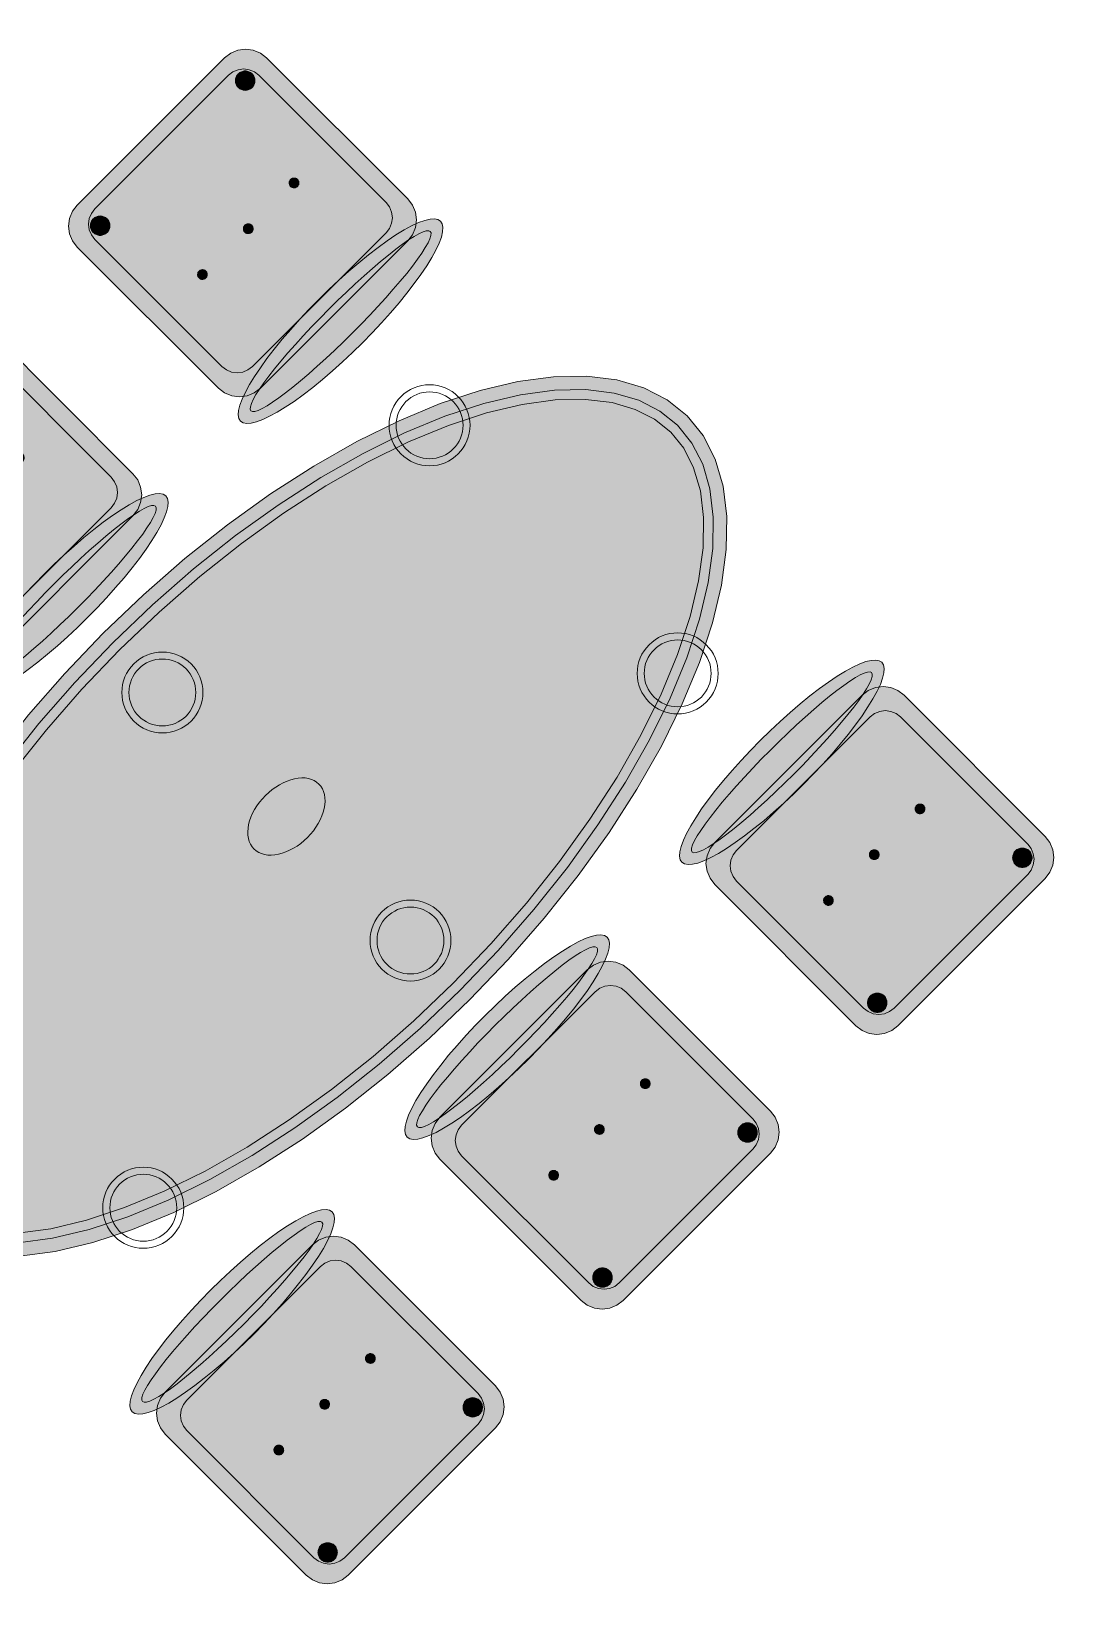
# Model space of a CAD drawing. Header units: metres. Extents: x 2172.2 to 2210.6, y 415.3 to 458.1.
# Drawn here: x 2191.52 to 2193.447, y 440.606 to 443.515 of the extents above; entities that cross this region are included whole.
import ezdxf

# ---------------------------------------------------------------- set-up
doc = ezdxf.new("R2010")
doc.units = ezdxf.units.M
doc.layers.add('NC_N1_CHAIRS', color=7, linetype='CONTINUOUS', lineweight=13)
doc.layers.add('NC_N1_TABLES', color=7, linetype='CONTINUOUS', lineweight=13)

# ---------------------------------------------------------------- blocks, each defined once
blk = doc.blocks.new('NC_N1_TABLE_SIX')
at = {"true_color": 0xf6f5ef}
h = blk.add_hatch(color=256, dxfattribs=at)
h.dxf.hatch_style = 1
h.paths.add_polyline_path([(1.05, 0), (1.0449, 0.047), (1.0298, 0.0936), (1.0048, 0.1393), (0.9701, 0.1837), (0.926, 0.2263), (0.873, 0.2667), (0.8117, 0.3045), (0.7425, 0.3394), (0.6661, 0.371), (0.5833, 0.3991), (0.495, 0.4233), (0.4018, 0.4435), (0.3048, 0.4593), (0.2048, 0.4708), (0.1029, 0.4777), (0, 0.48), (-0.1029, 0.4777), (-0.2048, 0.4708), (-0.3048, 0.4593), (-0.4018, 0.4435), (-0.495, 0.4233), (-0.5833, 0.3991), (-0.6661, 0.371), (-0.7425, 0.3394), (-0.8117, 0.3045), (-0.873, 0.2667), (-0.926, 0.2263), (-0.9701, 0.1837), (-1.0048, 0.1393), (-1.0298, 0.0936), (-1.0449, 0.047), (-1.05, 0), (-1.0449, -0.047), (-1.0298, -0.0936), (-1.0048, -0.1393), (-0.9701, -0.1837), (-0.926, -0.2263), (-0.873, -0.2667), (-0.8117, -0.3045), (-0.7425, -0.3394), (-0.6661, -0.371), (-0.5833, -0.3991), (-0.495, -0.4233), (-0.4018, -0.4435), (-0.3048, -0.4593), (-0.2048, -0.4708), (-0.1029, -0.4777), (0, -0.48), (0.1029, -0.4777), (0.2048, -0.4708), (0.3048, -0.4593), (0.4018, -0.4435), (0.495, -0.4233), (0.5833, -0.3991), (0.6661, -0.371), (0.7425, -0.3394), (0.8117, -0.3045), (0.873, -0.2667), (0.926, -0.2263), (0.9701, -0.1837), (1.0048, -0.1393), (1.0298, -0.0936), (1.0449, -0.047)])
at = {"color": 0, "linetype": 'CONTINUOUS', "lineweight": -2, "true_color": 0x2d3540}
blk.add_lwpolyline([(1.05, 0), (1.0449, 0.047), (1.0298, 0.0936), (1.0048, 0.1393), (0.9701, 0.1837), (0.926, 0.2263), (0.873, 0.2667), (0.8117, 0.3045), (0.7425, 0.3394), (0.6661, 0.371), (0.5833, 0.3991), (0.495, 0.4233), (0.4018, 0.4435), (0.3048, 0.4593), (0.2048, 0.4708), (0.1029, 0.4777), (0, 0.48), (-0.1029, 0.4777), (-0.2048, 0.4708), (-0.3048, 0.4593), (-0.4018, 0.4435), (-0.495, 0.4233), (-0.5833, 0.3991), (-0.6661, 0.371), (-0.7425, 0.3394), (-0.8117, 0.3045), (-0.873, 0.2667), (-0.926, 0.2263), (-0.9701, 0.1837), (-1.0048, 0.1393), (-1.0298, 0.0936), (-1.0449, 0.047), (-1.05, 0), (-1.0449, -0.047), (-1.0298, -0.0936), (-1.0048, -0.1393), (-0.9701, -0.1837), (-0.926, -0.2263), (-0.873, -0.2667), (-0.8117, -0.3045), (-0.7425, -0.3394), (-0.6661, -0.371), (-0.5833, -0.3991), (-0.495, -0.4233), (-0.4018, -0.4435), (-0.3048, -0.4593), (-0.2048, -0.4708), (-0.1029, -0.4777), (0, -0.48), (0.1029, -0.4777), (0.2048, -0.4708), (0.3048, -0.4593), (0.4018, -0.4435), (0.495, -0.4233), (0.5833, -0.3991), (0.6661, -0.371), (0.7425, -0.3394), (0.8117, -0.3045), (0.873, -0.2667), (0.926, -0.2263), (0.9701, -0.1837), (1.0048, -0.1393), (1.0298, -0.0936), (1.0449, -0.047)], close=True, dxfattribs=at)
at = {"color": 0, "linetype": 'CONTINUOUS', "lineweight": -2, "true_color": 0xa38246}
for points in [[(1.0249, 0), (1.0204, -0.0418), (1.0068, -0.0837), (0.9838, -0.1255), (0.9515, -0.1669), (0.9097, -0.2073), (0.8589, -0.246), (0.7995, -0.2827), (0.732, -0.3167), (0.6573, -0.3476), (0.576, -0.3752), (0.489, -0.399), (0.3972, -0.4189), (0.3014, -0.4346), (0.2026, -0.4459), (0.1018, -0.4527), (0, -0.455), (-0.1018, -0.4527), (-0.2026, -0.4459), (-0.3014, -0.4346), (-0.3972, -0.4189), (-0.489, -0.399), (-0.576, -0.3752), (-0.6573, -0.3476), (-0.732, -0.3167), (-0.7995, -0.2827), (-0.8589, -0.246), (-0.9097, -0.2073), (-0.9515, -0.1669), (-0.9838, -0.1255), (-1.0068, -0.0837), (-1.0204, -0.0418), (-1.0249, 0), (-1.0204, 0.0418), (-1.0068, 0.0837), (-0.9838, 0.1255), (-0.9515, 0.1669), (-0.9097, 0.2073), (-0.8589, 0.246), (-0.7995, 0.2827), (-0.732, 0.3167), (-0.6573, 0.3476), (-0.576, 0.3752), (-0.489, 0.399), (-0.3972, 0.4189), (-0.3014, 0.4346), (-0.2026, 0.4459), (-0.1018, 0.4527), (0, 0.455), (0.1018, 0.4527), (0.2026, 0.4459), (0.3014, 0.4346), (0.3972, 0.4189), (0.489, 0.399), (0.576, 0.3752), (0.6573, 0.3476), (0.732, 0.3167), (0.7995, 0.2827), (0.8589, 0.246), (0.9097, 0.2073), (0.9515, 0.1669), (0.9838, 0.1255), (1.0068, 0.0837), (1.0204, 0.0418)], [(1.0068, 0), (1.0027, -0.038), (0.9902, -0.0765), (0.9688, -0.1156), (0.938, -0.1548), (0.8979, -0.1936), (0.8487, -0.2312), (0.7907, -0.2669), (0.7245, -0.3003), (0.651, -0.3308), (0.5708, -0.358), (0.4847, -0.3815), (0.3938, -0.4012), (0.2989, -0.4167), (0.2009, -0.4279), (0.101, -0.4347), (0, -0.437), (-0.101, -0.4347), (-0.2009, -0.4279), (-0.2989, -0.4167), (-0.3938, -0.4012), (-0.4847, -0.3815), (-0.5708, -0.358), (-0.651, -0.3308), (-0.7245, -0.3003), (-0.7907, -0.2669), (-0.8487, -0.2312), (-0.8979, -0.1936), (-0.938, -0.1548), (-0.9688, -0.1156), (-0.9902, -0.0765), (-1.0027, -0.038), (-1.0068, 0), (-1.0027, 0.038), (-0.9902, 0.0765), (-0.9688, 0.1156), (-0.938, 0.1548), (-0.8979, 0.1936), (-0.8487, 0.2312), (-0.7907, 0.2669), (-0.7245, 0.3003), (-0.651, 0.3308), (-0.5708, 0.358), (-0.4847, 0.3815), (-0.3938, 0.4012), (-0.2989, 0.4167), (-0.2009, 0.4279), (-0.101, 0.4347), (0, 0.437), (0.101, 0.4347), (0.2009, 0.4279), (0.2989, 0.4167), (0.3938, 0.4012), (0.4847, 0.3815), (0.5708, 0.358), (0.651, 0.3308), (0.7245, 0.3003), (0.7907, 0.2669), (0.8487, 0.2312), (0.8979, 0.1936), (0.938, 0.1548), (0.9688, 0.1156), (0.9902, 0.0765), (1.0027, 0.038)], [(-0.638, 0.325), (-0.6383, 0.3189), (-0.6392, 0.3129), (-0.6407, 0.307), (-0.6427, 0.3013), (-0.6453, 0.2958), (-0.6484, 0.2906), (-0.6521, 0.2857), (-0.6562, 0.2812), (-0.6607, 0.2771), (-0.6656, 0.2734), (-0.6708, 0.2703), (-0.6763, 0.2677), (-0.682, 0.2657), (-0.6879, 0.2642), (-0.6939, 0.2633), (-0.7, 0.263), (-0.7061, 0.2633), (-0.7121, 0.2642), (-0.718, 0.2657), (-0.7237, 0.2677), (-0.7292, 0.2703), (-0.7344, 0.2734), (-0.7393, 0.2771), (-0.7438, 0.2812), (-0.7479, 0.2857), (-0.7516, 0.2906), (-0.7547, 0.2958), (-0.7573, 0.3013), (-0.7593, 0.307), (-0.7608, 0.3129), (-0.7617, 0.3189), (-0.762, 0.325), (-0.7617, 0.3311), (-0.7608, 0.3371), (-0.7593, 0.343), (-0.7573, 0.3487), (-0.7547, 0.3542), (-0.7516, 0.3594), (-0.7479, 0.3643), (-0.7438, 0.3688), (-0.7393, 0.3729), (-0.7344, 0.3766), (-0.7292, 0.3797), (-0.7237, 0.3823), (-0.718, 0.3843), (-0.7121, 0.3858), (-0.7061, 0.3867), (-0.7, 0.387), (-0.6939, 0.3867), (-0.6879, 0.3858), (-0.682, 0.3843), (-0.6763, 0.3823), (-0.6708, 0.3797), (-0.6656, 0.3766), (-0.6607, 0.3729), (-0.6562, 0.3688), (-0.6521, 0.3643), (-0.6484, 0.3594), (-0.6453, 0.3542), (-0.6427, 0.3487), (-0.6407, 0.343), (-0.6392, 0.3371), (-0.6383, 0.3311)], [(0.062, 0.325), (0.0617, 0.3189), (0.0608, 0.3129), (0.0593, 0.307), (0.0573, 0.3013), (0.0547, 0.2958), (0.0516, 0.2906), (0.0479, 0.2857), (0.0438, 0.2812), (0.0393, 0.2771), (0.0344, 0.2734), (0.0292, 0.2703), (0.0237, 0.2677), (0.018, 0.2657), (0.0121, 0.2642), (0.0061, 0.2633), (0, 0.263), (-0.0061, 0.2633), (-0.0121, 0.2642), (-0.018, 0.2657), (-0.0237, 0.2677), (-0.0292, 0.2703), (-0.0344, 0.2734), (-0.0393, 0.2771), (-0.0438, 0.2812), (-0.0479, 0.2857), (-0.0516, 0.2906), (-0.0547, 0.2958), (-0.0573, 0.3013), (-0.0593, 0.307), (-0.0608, 0.3129), (-0.0617, 0.3189), (-0.062, 0.325), (-0.0617, 0.3311), (-0.0608, 0.3371), (-0.0593, 0.343), (-0.0573, 0.3487), (-0.0547, 0.3542), (-0.0516, 0.3594), (-0.0479, 0.3643), (-0.0438, 0.3688), (-0.0393, 0.3729), (-0.0344, 0.3766), (-0.0292, 0.3797), (-0.0237, 0.3823), (-0.018, 0.3843), (-0.0121, 0.3858), (-0.0061, 0.3867), (0, 0.387), (0.0061, 0.3867), (0.0121, 0.3858), (0.018, 0.3843), (0.0237, 0.3823), (0.0292, 0.3797), (0.0344, 0.3766), (0.0393, 0.3729), (0.0438, 0.3688), (0.0479, 0.3643), (0.0516, 0.3594), (0.0547, 0.3542), (0.0573, 0.3487), (0.0593, 0.343), (0.0608, 0.3371), (0.0617, 0.3311)], [(0.762, 0.325), (0.7617, 0.3189), (0.7608, 0.3129), (0.7593, 0.307), (0.7573, 0.3013), (0.7547, 0.2958), (0.7516, 0.2906), (0.7479, 0.2857), (0.7438, 0.2812), (0.7393, 0.2771), (0.7344, 0.2734), (0.7292, 0.2703), (0.7237, 0.2677), (0.718, 0.2657), (0.7121, 0.2642), (0.7061, 0.2633), (0.7, 0.263), (0.6939, 0.2633), (0.6879, 0.2642), (0.682, 0.2657), (0.6763, 0.2677), (0.6708, 0.2703), (0.6656, 0.2734), (0.6607, 0.2771), (0.6562, 0.2812), (0.6521, 0.2857), (0.6484, 0.2906), (0.6453, 0.2958), (0.6427, 0.3013), (0.6407, 0.307), (0.6392, 0.3129), (0.6383, 0.3189), (0.638, 0.325), (0.6383, 0.3311), (0.6392, 0.3371), (0.6407, 0.343), (0.6427, 0.3487), (0.6453, 0.3542), (0.6484, 0.3594), (0.6521, 0.3643), (0.6562, 0.3688), (0.6607, 0.3729), (0.6656, 0.3766), (0.6708, 0.3797), (0.6763, 0.3823), (0.682, 0.3843), (0.6879, 0.3858), (0.6939, 0.3867), (0.7, 0.387), (0.7061, 0.3867), (0.7121, 0.3858), (0.718, 0.3843), (0.7237, 0.3823), (0.7292, 0.3797), (0.7344, 0.3766), (0.7393, 0.3729), (0.7438, 0.3688), (0.7479, 0.3643), (0.7516, 0.3594), (0.7547, 0.3542), (0.7573, 0.3487), (0.7593, 0.343), (0.7608, 0.3371), (0.7617, 0.3311)], [(0.085, 0), (0.0846, 0.0054), (0.0834, 0.0107), (0.0813, 0.016), (0.0785, 0.021), (0.075, 0.0259), (0.0707, 0.0306), (0.0657, 0.0349), (0.0601, 0.0389), (0.0539, 0.0425), (0.0472, 0.0457), (0.0401, 0.0485), (0.0325, 0.0508), (0.0247, 0.0526), (0.0166, 0.0539), (0.0083, 0.0547), (0, 0.055), (-0.0083, 0.0547), (-0.0166, 0.0539), (-0.0247, 0.0526), (-0.0325, 0.0508), (-0.0401, 0.0485), (-0.0472, 0.0457), (-0.0539, 0.0425), (-0.0601, 0.0389), (-0.0657, 0.0349), (-0.0707, 0.0306), (-0.075, 0.0259), (-0.0785, 0.021), (-0.0813, 0.016), (-0.0834, 0.0107), (-0.0846, 0.0054), (-0.085, 0), (-0.0846, -0.0054), (-0.0834, -0.0107), (-0.0813, -0.016), (-0.0785, -0.021), (-0.075, -0.0259), (-0.0707, -0.0306), (-0.0657, -0.0349), (-0.0601, -0.0389), (-0.0539, -0.0425), (-0.0472, -0.0457), (-0.0401, -0.0485), (-0.0325, -0.0508), (-0.0247, -0.0526), (-0.0166, -0.0539), (-0.0083, -0.0547), (0, -0.055), (0.0083, -0.0547), (0.0166, -0.0539), (0.0247, -0.0526), (0.0325, -0.0508), (0.0401, -0.0485), (0.0472, -0.0457), (0.0539, -0.0425), (0.0601, -0.0389), (0.0657, -0.0349), (0.0707, -0.0306), (0.075, -0.0259), (0.0785, -0.021), (0.0813, -0.016), (0.0834, -0.0107), (0.0846, -0.0054)], [(-0.638, -0.325), (-0.6383, -0.3311), (-0.6392, -0.3371), (-0.6407, -0.343), (-0.6427, -0.3487), (-0.6453, -0.3542), (-0.6484, -0.3594), (-0.6521, -0.3643), (-0.6562, -0.3688), (-0.6607, -0.3729), (-0.6656, -0.3766), (-0.6708, -0.3797), (-0.6763, -0.3823), (-0.682, -0.3843), (-0.6879, -0.3858), (-0.6939, -0.3867), (-0.7, -0.387), (-0.7061, -0.3867), (-0.7121, -0.3858), (-0.718, -0.3843), (-0.7237, -0.3823), (-0.7292, -0.3797), (-0.7344, -0.3766), (-0.7393, -0.3729), (-0.7438, -0.3688), (-0.7479, -0.3643), (-0.7516, -0.3594), (-0.7547, -0.3542), (-0.7573, -0.3487), (-0.7593, -0.343), (-0.7608, -0.3371), (-0.7617, -0.3311), (-0.762, -0.325), (-0.7617, -0.3189), (-0.7608, -0.3129), (-0.7593, -0.307), (-0.7573, -0.3013), (-0.7547, -0.2958), (-0.7516, -0.2906), (-0.7479, -0.2857), (-0.7438, -0.2812), (-0.7393, -0.2771), (-0.7344, -0.2734), (-0.7292, -0.2703), (-0.7237, -0.2677), (-0.718, -0.2657), (-0.7121, -0.2642), (-0.7061, -0.2633), (-0.7, -0.263), (-0.6939, -0.2633), (-0.6879, -0.2642), (-0.682, -0.2657), (-0.6763, -0.2677), (-0.6708, -0.2703), (-0.6656, -0.2734), (-0.6607, -0.2771), (-0.6562, -0.2812), (-0.6521, -0.2857), (-0.6484, -0.2906), (-0.6453, -0.2958), (-0.6427, -0.3013), (-0.6407, -0.307), (-0.6392, -0.3129), (-0.6383, -0.3189)], [(0.062, -0.325), (0.0617, -0.3311), (0.0608, -0.3371), (0.0593, -0.343), (0.0573, -0.3487), (0.0547, -0.3542), (0.0516, -0.3594), (0.0479, -0.3643), (0.0438, -0.3688), (0.0393, -0.3729), (0.0344, -0.3766), (0.0292, -0.3797), (0.0237, -0.3823), (0.018, -0.3843), (0.0121, -0.3858), (0.0061, -0.3867), (0, -0.387), (-0.0061, -0.3867), (-0.0121, -0.3858), (-0.018, -0.3843), (-0.0237, -0.3823), (-0.0292, -0.3797), (-0.0344, -0.3766), (-0.0393, -0.3729), (-0.0438, -0.3688), (-0.0479, -0.3643), (-0.0516, -0.3594), (-0.0547, -0.3542), (-0.0573, -0.3487), (-0.0593, -0.343), (-0.0608, -0.3371), (-0.0617, -0.3311), (-0.062, -0.325), (-0.0617, -0.3189), (-0.0608, -0.3129), (-0.0593, -0.307), (-0.0573, -0.3013), (-0.0547, -0.2958), (-0.0516, -0.2906), (-0.0479, -0.2857), (-0.0438, -0.2812), (-0.0393, -0.2771), (-0.0344, -0.2734), (-0.0292, -0.2703), (-0.0237, -0.2677), (-0.018, -0.2657), (-0.0121, -0.2642), (-0.0061, -0.2633), (0, -0.263), (0.0061, -0.2633), (0.0121, -0.2642), (0.018, -0.2657), (0.0237, -0.2677), (0.0292, -0.2703), (0.0344, -0.2734), (0.0393, -0.2771), (0.0438, -0.2812), (0.0479, -0.2857), (0.0516, -0.2906), (0.0547, -0.2958), (0.0573, -0.3013), (0.0593, -0.307), (0.0608, -0.3129), (0.0617, -0.3189)], [(0.762, -0.325), (0.7617, -0.3311), (0.7608, -0.3371), (0.7593, -0.343), (0.7573, -0.3487), (0.7547, -0.3542), (0.7516, -0.3594), (0.7479, -0.3643), (0.7438, -0.3688), (0.7393, -0.3729), (0.7344, -0.3766), (0.7292, -0.3797), (0.7237, -0.3823), (0.718, -0.3843), (0.7121, -0.3858), (0.7061, -0.3867), (0.7, -0.387), (0.6939, -0.3867), (0.6879, -0.3858), (0.682, -0.3843), (0.6763, -0.3823), (0.6708, -0.3797), (0.6656, -0.3766), (0.6607, -0.3729), (0.6562, -0.3688), (0.6521, -0.3643), (0.6484, -0.3594), (0.6453, -0.3542), (0.6427, -0.3487), (0.6407, -0.343), (0.6392, -0.3371), (0.6383, -0.3311), (0.638, -0.325), (0.6383, -0.3189), (0.6392, -0.3129), (0.6407, -0.307), (0.6427, -0.3013), (0.6453, -0.2958), (0.6484, -0.2906), (0.6521, -0.2857), (0.6562, -0.2812), (0.6607, -0.2771), (0.6656, -0.2734), (0.6708, -0.2703), (0.6763, -0.2677), (0.682, -0.2657), (0.6879, -0.2642), (0.6939, -0.2633), (0.7, -0.263), (0.7061, -0.2633), (0.7121, -0.2642), (0.718, -0.2657), (0.7237, -0.2677), (0.7292, -0.2703), (0.7344, -0.2734), (0.7393, -0.2771), (0.7438, -0.2812), (0.7479, -0.2857), (0.7516, -0.2906), (0.7547, -0.2958), (0.7573, -0.3013), (0.7593, -0.307), (0.7608, -0.3129), (0.7617, -0.3189)]]:
    blk.add_lwpolyline(points, close=True, dxfattribs=at)
at = {"color": 0, "linetype": 'CONTINUOUS', "lineweight": -2, "true_color": 0x89939a}
for points in [[(-0.625, 0.325), (-0.6254, 0.3176), (-0.6264, 0.3104), (-0.6282, 0.3032), (-0.6307, 0.2963), (-0.6339, 0.2896), (-0.6376, 0.2833), (-0.642, 0.2774), (-0.647, 0.272), (-0.6524, 0.267), (-0.6583, 0.2626), (-0.6646, 0.2589), (-0.6713, 0.2557), (-0.6782, 0.2532), (-0.6854, 0.2514), (-0.6926, 0.2504), (-0.7, 0.25), (-0.7074, 0.2504), (-0.7146, 0.2514), (-0.7218, 0.2532), (-0.7287, 0.2557), (-0.7354, 0.2589), (-0.7417, 0.2626), (-0.7476, 0.267), (-0.753, 0.272), (-0.758, 0.2774), (-0.7624, 0.2833), (-0.7661, 0.2896), (-0.7693, 0.2963), (-0.7718, 0.3032), (-0.7736, 0.3104), (-0.7746, 0.3176), (-0.775, 0.325), (-0.7746, 0.3324), (-0.7736, 0.3396), (-0.7718, 0.3468), (-0.7693, 0.3537), (-0.7661, 0.3604), (-0.7624, 0.3667), (-0.758, 0.3726), (-0.753, 0.378), (-0.7476, 0.383), (-0.7417, 0.3874), (-0.7354, 0.3911), (-0.7287, 0.3943), (-0.7218, 0.3968), (-0.7146, 0.3986), (-0.7074, 0.3996), (-0.7, 0.4), (-0.6926, 0.3996), (-0.6854, 0.3986), (-0.6782, 0.3968), (-0.6713, 0.3943), (-0.6646, 0.3911), (-0.6583, 0.3874), (-0.6524, 0.383), (-0.647, 0.378), (-0.642, 0.3726), (-0.6376, 0.3667), (-0.6339, 0.3604), (-0.6307, 0.3537), (-0.6282, 0.3468), (-0.6264, 0.3396), (-0.6254, 0.3324)], [(0.075, 0.325), (0.0746, 0.3176), (0.0736, 0.3104), (0.0718, 0.3032), (0.0693, 0.2963), (0.0661, 0.2896), (0.0624, 0.2833), (0.058, 0.2774), (0.053, 0.272), (0.0476, 0.267), (0.0417, 0.2626), (0.0354, 0.2589), (0.0287, 0.2557), (0.0218, 0.2532), (0.0146, 0.2514), (0.0074, 0.2504), (0, 0.25), (-0.0074, 0.2504), (-0.0146, 0.2514), (-0.0218, 0.2532), (-0.0287, 0.2557), (-0.0354, 0.2589), (-0.0417, 0.2626), (-0.0476, 0.267), (-0.053, 0.272), (-0.058, 0.2774), (-0.0624, 0.2833), (-0.0661, 0.2896), (-0.0693, 0.2963), (-0.0718, 0.3032), (-0.0736, 0.3104), (-0.0746, 0.3176), (-0.075, 0.325), (-0.0746, 0.3324), (-0.0736, 0.3396), (-0.0718, 0.3468), (-0.0693, 0.3537), (-0.0661, 0.3604), (-0.0624, 0.3667), (-0.058, 0.3726), (-0.053, 0.378), (-0.0476, 0.383), (-0.0417, 0.3874), (-0.0354, 0.3911), (-0.0287, 0.3943), (-0.0218, 0.3968), (-0.0146, 0.3986), (-0.0074, 0.3996), (0, 0.4), (0.0074, 0.3996), (0.0146, 0.3986), (0.0218, 0.3968), (0.0287, 0.3943), (0.0354, 0.3911), (0.0417, 0.3874), (0.0476, 0.383), (0.053, 0.378), (0.058, 0.3726), (0.0624, 0.3667), (0.0661, 0.3604), (0.0693, 0.3537), (0.0718, 0.3468), (0.0736, 0.3396), (0.0746, 0.3324)], [(0.775, 0.325), (0.7746, 0.3176), (0.7736, 0.3104), (0.7718, 0.3032), (0.7693, 0.2963), (0.7661, 0.2896), (0.7624, 0.2833), (0.758, 0.2774), (0.753, 0.272), (0.7476, 0.267), (0.7417, 0.2626), (0.7354, 0.2589), (0.7287, 0.2557), (0.7218, 0.2532), (0.7146, 0.2514), (0.7074, 0.2504), (0.7, 0.25), (0.6926, 0.2504), (0.6854, 0.2514), (0.6782, 0.2532), (0.6713, 0.2557), (0.6646, 0.2589), (0.6583, 0.2626), (0.6524, 0.267), (0.647, 0.272), (0.642, 0.2774), (0.6376, 0.2833), (0.6339, 0.2896), (0.6307, 0.2963), (0.6282, 0.3032), (0.6264, 0.3104), (0.6254, 0.3176), (0.625, 0.325), (0.6254, 0.3324), (0.6264, 0.3396), (0.6282, 0.3468), (0.6307, 0.3537), (0.6339, 0.3604), (0.6376, 0.3667), (0.642, 0.3726), (0.647, 0.378), (0.6524, 0.383), (0.6583, 0.3874), (0.6646, 0.3911), (0.6713, 0.3943), (0.6782, 0.3968), (0.6854, 0.3986), (0.6926, 0.3996), (0.7, 0.4), (0.7074, 0.3996), (0.7146, 0.3986), (0.7218, 0.3968), (0.7287, 0.3943), (0.7354, 0.3911), (0.7417, 0.3874), (0.7476, 0.383), (0.753, 0.378), (0.758, 0.3726), (0.7624, 0.3667), (0.7661, 0.3604), (0.7693, 0.3537), (0.7718, 0.3468), (0.7736, 0.3396), (0.7746, 0.3324)], [(-0.625, -0.325), (-0.6254, -0.3324), (-0.6264, -0.3396), (-0.6282, -0.3468), (-0.6307, -0.3537), (-0.6339, -0.3604), (-0.6376, -0.3667), (-0.642, -0.3726), (-0.647, -0.378), (-0.6524, -0.383), (-0.6583, -0.3874), (-0.6646, -0.3911), (-0.6713, -0.3943), (-0.6782, -0.3968), (-0.6854, -0.3986), (-0.6926, -0.3996), (-0.7, -0.4), (-0.7074, -0.3996), (-0.7146, -0.3986), (-0.7218, -0.3968), (-0.7287, -0.3943), (-0.7354, -0.3911), (-0.7417, -0.3874), (-0.7476, -0.383), (-0.753, -0.378), (-0.758, -0.3726), (-0.7624, -0.3667), (-0.7661, -0.3604), (-0.7693, -0.3537), (-0.7718, -0.3468), (-0.7736, -0.3396), (-0.7746, -0.3324), (-0.775, -0.325), (-0.7746, -0.3176), (-0.7736, -0.3104), (-0.7718, -0.3032), (-0.7693, -0.2963), (-0.7661, -0.2896), (-0.7624, -0.2833), (-0.758, -0.2774), (-0.753, -0.272), (-0.7476, -0.267), (-0.7417, -0.2626), (-0.7354, -0.2589), (-0.7287, -0.2557), (-0.7218, -0.2532), (-0.7146, -0.2514), (-0.7074, -0.2504), (-0.7, -0.25), (-0.6926, -0.2504), (-0.6854, -0.2514), (-0.6782, -0.2532), (-0.6713, -0.2557), (-0.6646, -0.2589), (-0.6583, -0.2626), (-0.6524, -0.267), (-0.647, -0.272), (-0.642, -0.2774), (-0.6376, -0.2833), (-0.6339, -0.2896), (-0.6307, -0.2963), (-0.6282, -0.3032), (-0.6264, -0.3104), (-0.6254, -0.3176)], [(0.075, -0.325), (0.0746, -0.3324), (0.0736, -0.3396), (0.0718, -0.3468), (0.0693, -0.3537), (0.0661, -0.3604), (0.0624, -0.3667), (0.058, -0.3726), (0.053, -0.378), (0.0476, -0.383), (0.0417, -0.3874), (0.0354, -0.3911), (0.0287, -0.3943), (0.0218, -0.3968), (0.0146, -0.3986), (0.0074, -0.3996), (0, -0.4), (-0.0074, -0.3996), (-0.0146, -0.3986), (-0.0218, -0.3968), (-0.0287, -0.3943), (-0.0354, -0.3911), (-0.0417, -0.3874), (-0.0476, -0.383), (-0.053, -0.378), (-0.058, -0.3726), (-0.0624, -0.3667), (-0.0661, -0.3604), (-0.0693, -0.3537), (-0.0718, -0.3468), (-0.0736, -0.3396), (-0.0746, -0.3324), (-0.075, -0.325), (-0.0746, -0.3176), (-0.0736, -0.3104), (-0.0718, -0.3032), (-0.0693, -0.2963), (-0.0661, -0.2896), (-0.0624, -0.2833), (-0.058, -0.2774), (-0.053, -0.272), (-0.0476, -0.267), (-0.0417, -0.2626), (-0.0354, -0.2589), (-0.0287, -0.2557), (-0.0218, -0.2532), (-0.0146, -0.2514), (-0.0074, -0.2504), (0, -0.25), (0.0074, -0.2504), (0.0146, -0.2514), (0.0218, -0.2532), (0.0287, -0.2557), (0.0354, -0.2589), (0.0417, -0.2626), (0.0476, -0.267), (0.053, -0.272), (0.058, -0.2774), (0.0624, -0.2833), (0.0661, -0.2896), (0.0693, -0.2963), (0.0718, -0.3032), (0.0736, -0.3104), (0.0746, -0.3176)], [(0.775, -0.325), (0.7746, -0.3324), (0.7736, -0.3396), (0.7718, -0.3468), (0.7693, -0.3537), (0.7661, -0.3604), (0.7624, -0.3667), (0.758, -0.3726), (0.753, -0.378), (0.7476, -0.383), (0.7417, -0.3874), (0.7354, -0.3911), (0.7287, -0.3943), (0.7218, -0.3968), (0.7146, -0.3986), (0.7074, -0.3996), (0.7, -0.4), (0.6926, -0.3996), (0.6854, -0.3986), (0.6782, -0.3968), (0.6713, -0.3943), (0.6646, -0.3911), (0.6583, -0.3874), (0.6524, -0.383), (0.647, -0.378), (0.642, -0.3726), (0.6376, -0.3667), (0.6339, -0.3604), (0.6307, -0.3537), (0.6282, -0.3468), (0.6264, -0.3396), (0.6254, -0.3324), (0.625, -0.325), (0.6254, -0.3176), (0.6264, -0.3104), (0.6282, -0.3032), (0.6307, -0.2963), (0.6339, -0.2896), (0.6376, -0.2833), (0.642, -0.2774), (0.647, -0.272), (0.6524, -0.267), (0.6583, -0.2626), (0.6646, -0.2589), (0.6713, -0.2557), (0.6782, -0.2532), (0.6854, -0.2514), (0.6926, -0.2504), (0.7, -0.25), (0.7074, -0.2504), (0.7146, -0.2514), (0.7218, -0.2532), (0.7287, -0.2557), (0.7354, -0.2589), (0.7417, -0.2626), (0.7476, -0.267), (0.753, -0.272), (0.758, -0.2774), (0.7624, -0.2833), (0.7661, -0.2896), (0.7693, -0.2963), (0.7718, -0.3032), (0.7736, -0.3104), (0.7746, -0.3176)]]:
    blk.add_lwpolyline(points, close=True, dxfattribs=at)
blk = doc.blocks.new('NC_N1_CHAIR_IVORY')
at = {"true_color": 0xf6f5ef}
h = blk.add_hatch(color=256, dxfattribs=at)
h.dxf.hatch_style = 1
h.paths.add_polyline_path([(0.262, 0.222), (0.2607, 0.2276), (0.257, 0.2331), (0.2507, 0.2385), (0.2421, 0.2438), (0.2311, 0.2489), (0.2178, 0.2537), (0.2025, 0.2582), (0.1853, 0.2623), (0.1662, 0.2661), (0.1456, 0.2694), (0.1235, 0.2723), (0.1003, 0.2747), (0.0761, 0.2765), (0.0511, 0.2779), (0.0257, 0.2787), (0, 0.279), (-0.0257, 0.2787), (-0.0511, 0.2779), (-0.0761, 0.2765), (-0.1003, 0.2747), (-0.1235, 0.2723), (-0.1456, 0.2694), (-0.1662, 0.2661), (-0.1853, 0.2623), (-0.2025, 0.2582), (-0.2178, 0.2537), (-0.2311, 0.2489), (-0.2421, 0.2438), (-0.2507, 0.2385), (-0.257, 0.2331), (-0.2607, 0.2276), (-0.262, 0.222), (-0.2607, 0.2164), (-0.257, 0.2109), (-0.2507, 0.2055), (-0.2421, 0.2002), (-0.2311, 0.1951), (-0.2178, 0.1903), (-0.2025, 0.1858), (-0.1853, 0.1817), (-0.1662, 0.1779), (-0.1456, 0.1746), (-0.1235, 0.1717), (-0.1003, 0.1693), (-0.0761, 0.1675), (-0.0511, 0.1661), (-0.0257, 0.1653), (0, 0.165), (0.0257, 0.1653), (0.0511, 0.1661), (0.0761, 0.1675), (0.1003, 0.1693), (0.1235, 0.1717), (0.1456, 0.1746), (0.1662, 0.1779), (0.1853, 0.1817), (0.2025, 0.1858), (0.2178, 0.1903), (0.2311, 0.1951), (0.2421, 0.2002), (0.2507, 0.2055), (0.257, 0.2109), (0.2607, 0.2164)])
at = {"true_color": 0xdbe4e9}
h = blk.add_hatch(color=256, dxfattribs=at)
h.dxf.hatch_style = 1
h.paths.add_polyline_path([(0.193, -0.275), (-0.193, -0.275), (-0.2072, -0.2731), (-0.2205, -0.2676), (-0.2319, -0.2589), (-0.2406, -0.2475), (-0.2461, -0.2342), (-0.248, -0.22), (-0.248, 0.15), (-0.2461, 0.1642), (-0.2406, 0.1775), (-0.2319, 0.1889), (-0.2205, 0.1976), (-0.2072, 0.2031), (-0.193, 0.205), (0.193, 0.205), (0.2072, 0.2031), (0.2205, 0.1976), (0.2319, 0.1889), (0.2406, 0.1775), (0.2461, 0.1642), (0.248, 0.15), (0.248, -0.22), (0.2461, -0.2342), (0.2406, -0.2475), (0.2319, -0.2589), (0.2205, -0.2676), (0.2072, -0.2731)])
at = {"true_color": 0xa38246}
h = blk.add_hatch(color=256, dxfattribs=at)
h.dxf.hatch_style = 1
h.paths.add_polyline_path([(-0.111, -0.02), (-0.111, -0.0209), (-0.1112, -0.0218), (-0.1114, -0.0226), (-0.1117, -0.0234), (-0.1121, -0.0242), (-0.1125, -0.025), (-0.113, -0.0257), (-0.1136, -0.0264), (-0.1143, -0.027), (-0.115, -0.0275), (-0.1158, -0.0279), (-0.1166, -0.0283), (-0.1174, -0.0286), (-0.1182, -0.0288), (-0.1191, -0.029), (-0.12, -0.029), (-0.1209, -0.029), (-0.1218, -0.0288), (-0.1226, -0.0286), (-0.1234, -0.0283), (-0.1242, -0.0279), (-0.125, -0.0275), (-0.1257, -0.027), (-0.1264, -0.0264), (-0.127, -0.0257), (-0.1275, -0.025), (-0.1279, -0.0242), (-0.1283, -0.0234), (-0.1286, -0.0226), (-0.1288, -0.0218), (-0.129, -0.0209), (-0.129, -0.02), (-0.129, -0.0191), (-0.1288, -0.0182), (-0.1286, -0.0174), (-0.1283, -0.0166), (-0.1279, -0.0158), (-0.1275, -0.015), (-0.127, -0.0143), (-0.1264, -0.0136), (-0.1257, -0.013), (-0.125, -0.0125), (-0.1242, -0.0121), (-0.1234, -0.0117), (-0.1226, -0.0114), (-0.1218, -0.0112), (-0.1209, -0.011), (-0.12, -0.011), (-0.1191, -0.011), (-0.1182, -0.0112), (-0.1174, -0.0114), (-0.1166, -0.0117), (-0.1158, -0.0121), (-0.115, -0.0125), (-0.1143, -0.013), (-0.1136, -0.0136), (-0.113, -0.0143), (-0.1125, -0.015), (-0.1121, -0.0158), (-0.1117, -0.0166), (-0.1114, -0.0174), (-0.1112, -0.0182), (-0.111, -0.0191)])
h = blk.add_hatch(color=256, dxfattribs=at)
h.dxf.hatch_style = 1
h.paths.add_polyline_path([(0.009, -0.02), (0.009, -0.0209), (0.0088, -0.0218), (0.0086, -0.0226), (0.0083, -0.0234), (0.0079, -0.0242), (0.0075, -0.025), (0.007, -0.0257), (0.0064, -0.0264), (0.0057, -0.027), (0.005, -0.0275), (0.0042, -0.0279), (0.0034, -0.0283), (0.0026, -0.0286), (0.0018, -0.0288), (0.0009, -0.029), (0, -0.029), (-0.0009, -0.029), (-0.0018, -0.0288), (-0.0026, -0.0286), (-0.0034, -0.0283), (-0.0042, -0.0279), (-0.005, -0.0275), (-0.0057, -0.027), (-0.0064, -0.0264), (-0.007, -0.0257), (-0.0075, -0.025), (-0.0079, -0.0242), (-0.0083, -0.0234), (-0.0086, -0.0226), (-0.0088, -0.0218), (-0.009, -0.0209), (-0.009, -0.02), (-0.009, -0.0191), (-0.0088, -0.0182), (-0.0086, -0.0174), (-0.0083, -0.0166), (-0.0079, -0.0158), (-0.0075, -0.015), (-0.007, -0.0143), (-0.0064, -0.0136), (-0.0057, -0.013), (-0.005, -0.0125), (-0.0042, -0.0121), (-0.0034, -0.0117), (-0.0026, -0.0114), (-0.0018, -0.0112), (-0.0009, -0.011), (0, -0.011), (0.0009, -0.011), (0.0018, -0.0112), (0.0026, -0.0114), (0.0034, -0.0117), (0.0042, -0.0121), (0.005, -0.0125), (0.0057, -0.013), (0.0064, -0.0136), (0.007, -0.0143), (0.0075, -0.015), (0.0079, -0.0158), (0.0083, -0.0166), (0.0086, -0.0174), (0.0088, -0.0182), (0.009, -0.0191)])
h = blk.add_hatch(color=256, dxfattribs=at)
h.dxf.hatch_style = 1
h.paths.add_polyline_path([(0.129, -0.02), (0.129, -0.0209), (0.1288, -0.0218), (0.1286, -0.0226), (0.1283, -0.0234), (0.1279, -0.0242), (0.1275, -0.025), (0.127, -0.0257), (0.1264, -0.0264), (0.1257, -0.027), (0.125, -0.0275), (0.1242, -0.0279), (0.1234, -0.0283), (0.1226, -0.0286), (0.1218, -0.0288), (0.1209, -0.029), (0.12, -0.029), (0.1191, -0.029), (0.1182, -0.0288), (0.1174, -0.0286), (0.1166, -0.0283), (0.1158, -0.0279), (0.115, -0.0275), (0.1143, -0.027), (0.1136, -0.0264), (0.113, -0.0257), (0.1125, -0.025), (0.1121, -0.0242), (0.1117, -0.0234), (0.1114, -0.0226), (0.1112, -0.0218), (0.111, -0.0209), (0.111, -0.02), (0.111, -0.0191), (0.1112, -0.0182), (0.1114, -0.0174), (0.1117, -0.0166), (0.1121, -0.0158), (0.1125, -0.015), (0.113, -0.0143), (0.1136, -0.0136), (0.1143, -0.013), (0.115, -0.0125), (0.1158, -0.0121), (0.1166, -0.0117), (0.1174, -0.0114), (0.1182, -0.0112), (0.1191, -0.011), (0.12, -0.011), (0.1209, -0.011), (0.1218, -0.0112), (0.1226, -0.0114), (0.1234, -0.0117), (0.1242, -0.0121), (0.125, -0.0125), (0.1257, -0.013), (0.1264, -0.0136), (0.127, -0.0143), (0.1275, -0.015), (0.1279, -0.0158), (0.1283, -0.0166), (0.1286, -0.0174), (0.1288, -0.0182), (0.129, -0.0191)])
h = blk.add_hatch(color=256, dxfattribs=at)
h.dxf.hatch_style = 1
h.paths.add_polyline_path([(-0.172, -0.218), (-0.1721, -0.2198), (-0.1723, -0.2215), (-0.1728, -0.2232), (-0.1734, -0.2249), (-0.1741, -0.2265), (-0.175, -0.228), (-0.1761, -0.2294), (-0.1773, -0.2307), (-0.1786, -0.2319), (-0.18, -0.233), (-0.1815, -0.2339), (-0.1831, -0.2346), (-0.1848, -0.2352), (-0.1865, -0.2357), (-0.1882, -0.2359), (-0.19, -0.236), (-0.1918, -0.2359), (-0.1935, -0.2357), (-0.1952, -0.2352), (-0.1969, -0.2346), (-0.1985, -0.2339), (-0.2, -0.233), (-0.2014, -0.2319), (-0.2027, -0.2307), (-0.2039, -0.2294), (-0.205, -0.228), (-0.2059, -0.2265), (-0.2066, -0.2249), (-0.2072, -0.2232), (-0.2077, -0.2215), (-0.2079, -0.2198), (-0.208, -0.218), (-0.2079, -0.2162), (-0.2077, -0.2145), (-0.2072, -0.2128), (-0.2066, -0.2111), (-0.2059, -0.2095), (-0.205, -0.208), (-0.2039, -0.2066), (-0.2027, -0.2053), (-0.2014, -0.2041), (-0.2, -0.203), (-0.1985, -0.2021), (-0.1969, -0.2014), (-0.1952, -0.2008), (-0.1935, -0.2003), (-0.1918, -0.2001), (-0.19, -0.2), (-0.1882, -0.2001), (-0.1865, -0.2003), (-0.1848, -0.2008), (-0.1831, -0.2014), (-0.1815, -0.2021), (-0.18, -0.203), (-0.1786, -0.2041), (-0.1773, -0.2053), (-0.1761, -0.2066), (-0.175, -0.208), (-0.1741, -0.2095), (-0.1734, -0.2111), (-0.1728, -0.2128), (-0.1723, -0.2145), (-0.1721, -0.2162)])
h = blk.add_hatch(color=256, dxfattribs=at)
h.dxf.hatch_style = 1
h.paths.add_polyline_path([(0.208, -0.218), (0.2079, -0.2198), (0.2077, -0.2215), (0.2072, -0.2232), (0.2066, -0.2249), (0.2059, -0.2265), (0.205, -0.228), (0.2039, -0.2294), (0.2027, -0.2307), (0.2014, -0.2319), (0.2, -0.233), (0.1985, -0.2339), (0.1969, -0.2346), (0.1952, -0.2352), (0.1935, -0.2357), (0.1918, -0.2359), (0.19, -0.236), (0.1882, -0.2359), (0.1865, -0.2357), (0.1848, -0.2352), (0.1831, -0.2346), (0.1815, -0.2339), (0.18, -0.233), (0.1786, -0.2319), (0.1773, -0.2307), (0.1761, -0.2294), (0.175, -0.228), (0.1741, -0.2265), (0.1734, -0.2249), (0.1728, -0.2232), (0.1723, -0.2215), (0.1721, -0.2198), (0.172, -0.218), (0.1721, -0.2162), (0.1723, -0.2145), (0.1728, -0.2128), (0.1734, -0.2111), (0.1741, -0.2095), (0.175, -0.208), (0.1761, -0.2066), (0.1773, -0.2053), (0.1786, -0.2041), (0.18, -0.203), (0.1815, -0.2021), (0.1831, -0.2014), (0.1848, -0.2008), (0.1865, -0.2003), (0.1882, -0.2001), (0.19, -0.2), (0.1918, -0.2001), (0.1935, -0.2003), (0.1952, -0.2008), (0.1969, -0.2014), (0.1985, -0.2021), (0.2, -0.203), (0.2014, -0.2041), (0.2027, -0.2053), (0.2039, -0.2066), (0.205, -0.208), (0.2059, -0.2095), (0.2066, -0.2111), (0.2072, -0.2128), (0.2077, -0.2145), (0.2079, -0.2162)])
at = {"color": 0, "linetype": 'CONTINUOUS', "lineweight": -2, "true_color": 0x2d3540}
for points in [[(0.262, 0.222), (0.2607, 0.2276), (0.257, 0.2331), (0.2507, 0.2385), (0.2421, 0.2438), (0.2311, 0.2489), (0.2178, 0.2537), (0.2025, 0.2582), (0.1853, 0.2623), (0.1662, 0.2661), (0.1456, 0.2694), (0.1235, 0.2723), (0.1003, 0.2747), (0.0761, 0.2765), (0.0511, 0.2779), (0.0257, 0.2787), (0, 0.279), (-0.0257, 0.2787), (-0.0511, 0.2779), (-0.0761, 0.2765), (-0.1003, 0.2747), (-0.1235, 0.2723), (-0.1456, 0.2694), (-0.1662, 0.2661), (-0.1853, 0.2623), (-0.2025, 0.2582), (-0.2178, 0.2537), (-0.2311, 0.2489), (-0.2421, 0.2438), (-0.2507, 0.2385), (-0.257, 0.2331), (-0.2607, 0.2276), (-0.262, 0.222), (-0.2607, 0.2164), (-0.257, 0.2109), (-0.2507, 0.2055), (-0.2421, 0.2002), (-0.2311, 0.1951), (-0.2178, 0.1903), (-0.2025, 0.1858), (-0.1853, 0.1817), (-0.1662, 0.1779), (-0.1456, 0.1746), (-0.1235, 0.1717), (-0.1003, 0.1693), (-0.0761, 0.1675), (-0.0511, 0.1661), (-0.0257, 0.1653), (0, 0.165), (0.0257, 0.1653), (0.0511, 0.1661), (0.0761, 0.1675), (0.1003, 0.1693), (0.1235, 0.1717), (0.1456, 0.1746), (0.1662, 0.1779), (0.1853, 0.1817), (0.2025, 0.1858), (0.2178, 0.1903), (0.2311, 0.1951), (0.2421, 0.2002), (0.2507, 0.2055), (0.257, 0.2109), (0.2607, 0.2164)], [(0.193, -0.275), (-0.193, -0.275), (-0.2072, -0.2731), (-0.2205, -0.2676), (-0.2319, -0.2589), (-0.2406, -0.2475), (-0.2461, -0.2342), (-0.248, -0.22), (-0.248, 0.15), (-0.2461, 0.1642), (-0.2406, 0.1775), (-0.2319, 0.1889), (-0.2205, 0.1976), (-0.2072, 0.2031), (-0.193, 0.205), (0.193, 0.205), (0.2072, 0.2031), (0.2205, 0.1976), (0.2319, 0.1889), (0.2406, 0.1775), (0.2461, 0.1642), (0.248, 0.15), (0.248, -0.22), (0.2461, -0.2342), (0.2406, -0.2475), (0.2319, -0.2589), (0.2205, -0.2676), (0.2072, -0.2731)]]:
    blk.add_lwpolyline(points, close=True, dxfattribs=at)
at = {"color": 0, "linetype": 'CONTINUOUS', "lineweight": -2, "true_color": 0xa38246}
for points in [[(0.235, 0.222), (0.2339, 0.225), (0.2305, 0.228), (0.2249, 0.231), (0.2171, 0.2339), (0.2073, 0.2366), (0.1954, 0.2392), (0.1817, 0.2417), (0.1662, 0.2439), (0.1491, 0.246), (0.1306, 0.2478), (0.1108, 0.2493), (0.0899, 0.2506), (0.0682, 0.2517), (0.0458, 0.2524), (0.023, 0.2529), (0, 0.253), (-0.023, 0.2529), (-0.0458, 0.2524), (-0.0682, 0.2517), (-0.0899, 0.2506), (-0.1108, 0.2493), (-0.1306, 0.2478), (-0.1491, 0.246), (-0.1662, 0.2439), (-0.1817, 0.2417), (-0.1954, 0.2392), (-0.2073, 0.2366), (-0.2171, 0.2339), (-0.2249, 0.231), (-0.2305, 0.228), (-0.2339, 0.225), (-0.235, 0.222), (-0.2339, 0.219), (-0.2305, 0.216), (-0.2249, 0.213), (-0.2171, 0.2101), (-0.2073, 0.2074), (-0.1954, 0.2048), (-0.1817, 0.2023), (-0.1662, 0.2001), (-0.1491, 0.198), (-0.1306, 0.1962), (-0.1108, 0.1947), (-0.0899, 0.1934), (-0.0682, 0.1923), (-0.0458, 0.1916), (-0.023, 0.1911), (0, 0.191), (0.023, 0.1911), (0.0458, 0.1916), (0.0682, 0.1923), (0.0899, 0.1934), (0.1108, 0.1947), (0.1306, 0.1962), (0.1491, 0.198), (0.1662, 0.2001), (0.1817, 0.2023), (0.1954, 0.2048), (0.2073, 0.2074), (0.2171, 0.2101), (0.2249, 0.213), (0.2305, 0.216), (0.2339, 0.219)], [(0.175, -0.247), (-0.175, -0.247), (-0.1854, -0.2456), (-0.195, -0.2416), (-0.2033, -0.2353), (-0.2096, -0.227), (-0.2136, -0.2174), (-0.215, -0.207), (-0.215, 0.126), (-0.2136, 0.1364), (-0.2096, 0.146), (-0.2033, 0.1543), (-0.195, 0.1606), (-0.1854, 0.1646), (-0.175, 0.166), (0.175, 0.166), (0.1854, 0.1646), (0.195, 0.1606), (0.2033, 0.1543), (0.2096, 0.146), (0.2136, 0.1364), (0.215, 0.126), (0.215, -0.207), (0.2136, -0.2174), (0.2096, -0.227), (0.2033, -0.2353), (0.195, -0.2416), (0.1854, -0.2456)]]:
    blk.add_lwpolyline(points, close=True, dxfattribs=at)
at = {"color": 0, "linetype": 'CONTINUOUS', "lineweight": -2}
for points in [[(-0.111, -0.02), (-0.111, -0.0209), (-0.1112, -0.0218), (-0.1114, -0.0226), (-0.1117, -0.0234), (-0.1121, -0.0242), (-0.1125, -0.025), (-0.113, -0.0257), (-0.1136, -0.0264), (-0.1143, -0.027), (-0.115, -0.0275), (-0.1158, -0.0279), (-0.1166, -0.0283), (-0.1174, -0.0286), (-0.1182, -0.0288), (-0.1191, -0.029), (-0.12, -0.029), (-0.1209, -0.029), (-0.1218, -0.0288), (-0.1226, -0.0286), (-0.1234, -0.0283), (-0.1242, -0.0279), (-0.125, -0.0275), (-0.1257, -0.027), (-0.1264, -0.0264), (-0.127, -0.0257), (-0.1275, -0.025), (-0.1279, -0.0242), (-0.1283, -0.0234), (-0.1286, -0.0226), (-0.1288, -0.0218), (-0.129, -0.0209), (-0.129, -0.02), (-0.129, -0.0191), (-0.1288, -0.0182), (-0.1286, -0.0174), (-0.1283, -0.0166), (-0.1279, -0.0158), (-0.1275, -0.015), (-0.127, -0.0143), (-0.1264, -0.0136), (-0.1257, -0.013), (-0.125, -0.0125), (-0.1242, -0.0121), (-0.1234, -0.0117), (-0.1226, -0.0114), (-0.1218, -0.0112), (-0.1209, -0.011), (-0.12, -0.011), (-0.1191, -0.011), (-0.1182, -0.0112), (-0.1174, -0.0114), (-0.1166, -0.0117), (-0.1158, -0.0121), (-0.115, -0.0125), (-0.1143, -0.013), (-0.1136, -0.0136), (-0.113, -0.0143), (-0.1125, -0.015), (-0.1121, -0.0158), (-0.1117, -0.0166), (-0.1114, -0.0174), (-0.1112, -0.0182), (-0.111, -0.0191)], [(0.009, -0.02), (0.009, -0.0209), (0.0088, -0.0218), (0.0086, -0.0226), (0.0083, -0.0234), (0.0079, -0.0242), (0.0075, -0.025), (0.007, -0.0257), (0.0064, -0.0264), (0.0057, -0.027), (0.005, -0.0275), (0.0042, -0.0279), (0.0034, -0.0283), (0.0026, -0.0286), (0.0018, -0.0288), (0.0009, -0.029), (0, -0.029), (-0.0009, -0.029), (-0.0018, -0.0288), (-0.0026, -0.0286), (-0.0034, -0.0283), (-0.0042, -0.0279), (-0.005, -0.0275), (-0.0057, -0.027), (-0.0064, -0.0264), (-0.007, -0.0257), (-0.0075, -0.025), (-0.0079, -0.0242), (-0.0083, -0.0234), (-0.0086, -0.0226), (-0.0088, -0.0218), (-0.009, -0.0209), (-0.009, -0.02), (-0.009, -0.0191), (-0.0088, -0.0182), (-0.0086, -0.0174), (-0.0083, -0.0166), (-0.0079, -0.0158), (-0.0075, -0.015), (-0.007, -0.0143), (-0.0064, -0.0136), (-0.0057, -0.013), (-0.005, -0.0125), (-0.0042, -0.0121), (-0.0034, -0.0117), (-0.0026, -0.0114), (-0.0018, -0.0112), (-0.0009, -0.011), (0, -0.011), (0.0009, -0.011), (0.0018, -0.0112), (0.0026, -0.0114), (0.0034, -0.0117), (0.0042, -0.0121), (0.005, -0.0125), (0.0057, -0.013), (0.0064, -0.0136), (0.007, -0.0143), (0.0075, -0.015), (0.0079, -0.0158), (0.0083, -0.0166), (0.0086, -0.0174), (0.0088, -0.0182), (0.009, -0.0191)], [(0.129, -0.02), (0.129, -0.0209), (0.1288, -0.0218), (0.1286, -0.0226), (0.1283, -0.0234), (0.1279, -0.0242), (0.1275, -0.025), (0.127, -0.0257), (0.1264, -0.0264), (0.1257, -0.027), (0.125, -0.0275), (0.1242, -0.0279), (0.1234, -0.0283), (0.1226, -0.0286), (0.1218, -0.0288), (0.1209, -0.029), (0.12, -0.029), (0.1191, -0.029), (0.1182, -0.0288), (0.1174, -0.0286), (0.1166, -0.0283), (0.1158, -0.0279), (0.115, -0.0275), (0.1143, -0.027), (0.1136, -0.0264), (0.113, -0.0257), (0.1125, -0.025), (0.1121, -0.0242), (0.1117, -0.0234), (0.1114, -0.0226), (0.1112, -0.0218), (0.111, -0.0209), (0.111, -0.02), (0.111, -0.0191), (0.1112, -0.0182), (0.1114, -0.0174), (0.1117, -0.0166), (0.1121, -0.0158), (0.1125, -0.015), (0.113, -0.0143), (0.1136, -0.0136), (0.1143, -0.013), (0.115, -0.0125), (0.1158, -0.0121), (0.1166, -0.0117), (0.1174, -0.0114), (0.1182, -0.0112), (0.1191, -0.011), (0.12, -0.011), (0.1209, -0.011), (0.1218, -0.0112), (0.1226, -0.0114), (0.1234, -0.0117), (0.1242, -0.0121), (0.125, -0.0125), (0.1257, -0.013), (0.1264, -0.0136), (0.127, -0.0143), (0.1275, -0.015), (0.1279, -0.0158), (0.1283, -0.0166), (0.1286, -0.0174), (0.1288, -0.0182), (0.129, -0.0191)], [(-0.172, -0.218), (-0.1721, -0.2198), (-0.1723, -0.2215), (-0.1728, -0.2232), (-0.1734, -0.2249), (-0.1741, -0.2265), (-0.175, -0.228), (-0.1761, -0.2294), (-0.1773, -0.2307), (-0.1786, -0.2319), (-0.18, -0.233), (-0.1815, -0.2339), (-0.1831, -0.2346), (-0.1848, -0.2352), (-0.1865, -0.2357), (-0.1882, -0.2359), (-0.19, -0.236), (-0.1918, -0.2359), (-0.1935, -0.2357), (-0.1952, -0.2352), (-0.1969, -0.2346), (-0.1985, -0.2339), (-0.2, -0.233), (-0.2014, -0.2319), (-0.2027, -0.2307), (-0.2039, -0.2294), (-0.205, -0.228), (-0.2059, -0.2265), (-0.2066, -0.2249), (-0.2072, -0.2232), (-0.2077, -0.2215), (-0.2079, -0.2198), (-0.208, -0.218), (-0.2079, -0.2162), (-0.2077, -0.2145), (-0.2072, -0.2128), (-0.2066, -0.2111), (-0.2059, -0.2095), (-0.205, -0.208), (-0.2039, -0.2066), (-0.2027, -0.2053), (-0.2014, -0.2041), (-0.2, -0.203), (-0.1985, -0.2021), (-0.1969, -0.2014), (-0.1952, -0.2008), (-0.1935, -0.2003), (-0.1918, -0.2001), (-0.19, -0.2), (-0.1882, -0.2001), (-0.1865, -0.2003), (-0.1848, -0.2008), (-0.1831, -0.2014), (-0.1815, -0.2021), (-0.18, -0.203), (-0.1786, -0.2041), (-0.1773, -0.2053), (-0.1761, -0.2066), (-0.175, -0.208), (-0.1741, -0.2095), (-0.1734, -0.2111), (-0.1728, -0.2128), (-0.1723, -0.2145), (-0.1721, -0.2162)], [(0.208, -0.218), (0.2079, -0.2198), (0.2077, -0.2215), (0.2072, -0.2232), (0.2066, -0.2249), (0.2059, -0.2265), (0.205, -0.228), (0.2039, -0.2294), (0.2027, -0.2307), (0.2014, -0.2319), (0.2, -0.233), (0.1985, -0.2339), (0.1969, -0.2346), (0.1952, -0.2352), (0.1935, -0.2357), (0.1918, -0.2359), (0.19, -0.236), (0.1882, -0.2359), (0.1865, -0.2357), (0.1848, -0.2352), (0.1831, -0.2346), (0.1815, -0.2339), (0.18, -0.233), (0.1786, -0.2319), (0.1773, -0.2307), (0.1761, -0.2294), (0.175, -0.228), (0.1741, -0.2265), (0.1734, -0.2249), (0.1728, -0.2232), (0.1723, -0.2215), (0.1721, -0.2198), (0.172, -0.218), (0.1721, -0.2162), (0.1723, -0.2145), (0.1728, -0.2128), (0.1734, -0.2111), (0.1741, -0.2095), (0.175, -0.208), (0.1761, -0.2066), (0.1773, -0.2053), (0.1786, -0.2041), (0.18, -0.203), (0.1815, -0.2021), (0.1831, -0.2014), (0.1848, -0.2008), (0.1865, -0.2003), (0.1882, -0.2001), (0.19, -0.2), (0.1918, -0.2001), (0.1935, -0.2003), (0.1952, -0.2008), (0.1969, -0.2014), (0.1985, -0.2021), (0.2, -0.203), (0.2014, -0.2041), (0.2027, -0.2053), (0.2039, -0.2066), (0.205, -0.208), (0.2059, -0.2095), (0.2066, -0.2111), (0.2072, -0.2128), (0.2077, -0.2145), (0.2079, -0.2162)]]:
    blk.add_lwpolyline(points, close=True, dxfattribs=at)

msp = doc.modelspace()

# ---------------------------------------------------------------- block references
at = {"layer": 'NC_N1_CHAIRS', "linetype": 'CONTINUOUS'}
for p, yscale, rotation in [((2191.936, 443.1353), -1, 45), ((2191.4269, 442.6262), -1, 45), ((2193.0674, 442.0039), -1.0000000000000002, -135), ((2192.5583, 441.4948), -1.0000000000000002, -135), ((2192.0492, 440.9857), -1.0000000000000002, -135)]:
    msp.add_blockref('NC_N1_CHAIR_IVORY', p, dxfattribs=dict(at, yscale=yscale, rotation=rotation))
at = {"layer": 'NC_N1_TABLES', "linetype": 'CONTINUOUS', "yscale": -1, "rotation": 45}
msp.add_blockref('NC_N1_TABLE_SIX', (2191.9926, 442.0605), dxfattribs=at)

doc.saveas('drawing.dxf')
